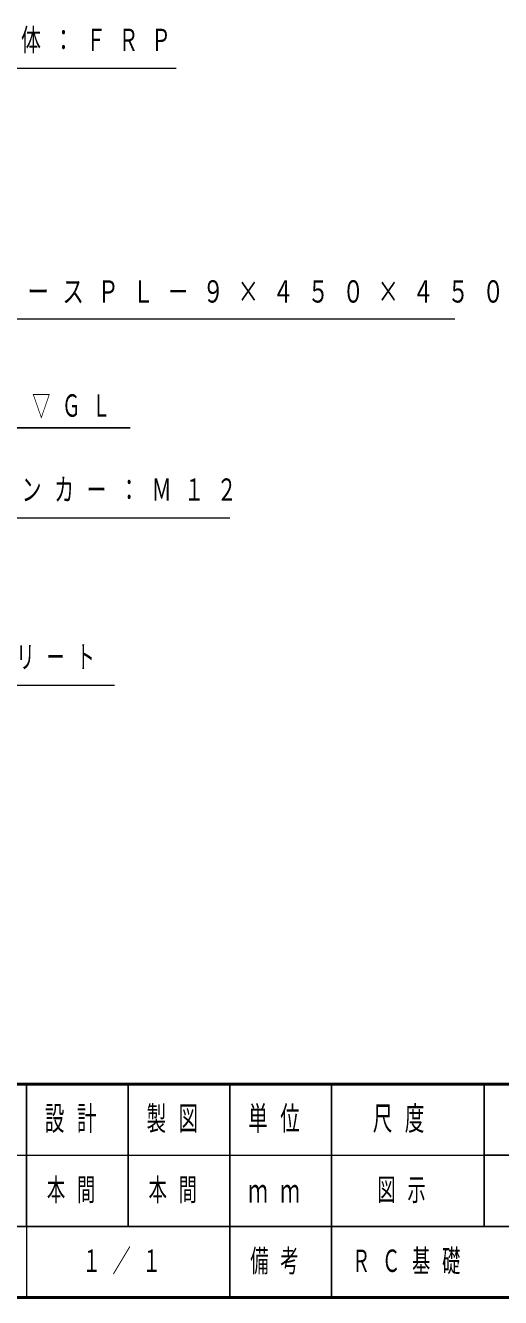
# Model space of a CAD drawing. Units: millimetres on the paper, scale 1:30. Extents: x -385 to 0, y 0 to 267.
# Drawn here: x -232.6 to -185.9, y 0 to 125.1 of the extents above; entities that cross this region are included whole.
import ezdxf

# ---------------------------------------------------------------- set-up
doc = ezdxf.new("R2010")
doc.units = ezdxf.units.MM
doc.layers.add('LY_1', color=7, linetype='Continuous', lineweight=25)
doc.layers.add('LY_2', color=7, linetype='Continuous', lineweight=13)
doc.layers.add('LY_3', color=7, linetype='Continuous')
doc.styles.add('ＭＳ ゴシック', font='')
doc.styles.get('ＭＳ ゴシック').set_extended_font_data('MS Gothic')

msp = doc.modelspace()

# ---------------------------------------------------------------- linework, layer by layer
at = {"layer": 'LY_1'}
msp.add_line((-335.8, 85.536), (-222.326, 85.536), dxfattribs=at)
at = {"layer": 'LY_1', "lineweight": 13}
for points in [[(-247.003, 111.312), (-237.375, 120.94), (-217.783, 120.94)], [(-270.78, 85.836), (-236.198, 96.274), (-190.375, 96.274)], [(-271.413, 84.977), (-248.719, 76.7), (-212.521, 76.7)], [(-263.28, 74.629), (-248.892, 60.241), (-223.844, 60.241)]]:
    msp.add_lwpolyline(points, dxfattribs=at)
at = {"layer": 'LY_2', "lineweight": 50}
for p, q in [((-385, 21), (0, 21)), ((-385, 0), (0, 0))]:
    msp.add_line(p, q, dxfattribs=at)
at = {"layer": 'LY_2', "color": 211, "lineweight": 25}
for p, q in [((-232.5, 21), (-232.5, 7)), ((-222.5, 21), (-222.5, 7)), ((-212.5, 21), (-212.5, 0)), ((-202.5, 21), (-202.5, 7)), ((-187.5, 21), (-187.5, 7)), ((-187.5, 14), (-70, 14)), ((-242.5, 7), (0, 7))]:
    msp.add_line(p, q, dxfattribs=at)
at = {"layer": 'LY_2'}
for p, q in [((-242.5, 14), (-187.5, 14)), ((-232.5, 7), (-232.5, 0))]:
    msp.add_line(p, q, dxfattribs=at)
at = {"layer": 'LY_2', "lineweight": 25}
msp.add_line((-202.5, 7), (-202.5, 0), dxfattribs=at)

# ---------------------------------------------------------------- texts
at = {"layer": 'LY_1', "char_height": 2.199, "attachment_point": 4, "style": 'ＭＳ ゴシック'}
for s, insert in [('\\T1.64;\\W0.65;本体：ＦＲＰ', (-236.238, 123.59)), ('\\T1.64;\\W0.7;ベースＰＬ－９×４５０×４５０', (-235.853, 98.924)), ('\\T1.64;\\W0.6;▽ＧＬ', (-231.949, 87.643)), ('\\T1.64;\\W0.65;あと施工アンカー：Ｍ１２', (-248.967, 79.35)), ('\\T1.64;\\W0.6;均しコンクリート', (-248.261, 62.891)), ('\\T1.64;\\W0.6;本間', (-230.5, 10.5)), ('\\T1.64;\\W0.6;本間', (-220.5, 10.5)), ('\\T1.64;\\W0.6;図示', (-198, 10.5)), ('\\T1.64;\\W0.6;図示', (-198, 10.5)), ('\\T1.64;\\W0.6;１／１', (-227, 3.5)), ('\\T1.64;\\W0.6;１／１', (-227, 3.5)), ('\\T1.64;\\W0.6;ＲＣ基礎', (-200.5, 3.5))]:
    msp.add_mtext(s, dxfattribs=dict(at, insert=insert))
at = {"layer": 'LY_2', "color": 4, "attachment_point": 4, "style": 'ＭＳ ゴシック'}
for s, insert, char_height in [('\\T1.64;\\W0.6;設計', (-230.7, 17.5), 2.346), ('\\T1.64;\\W0.6;製図', (-220.7, 17.5), 2.346), ('\\T1.64;\\W0.6;単位', (-210.7, 17.5), 2.346), ('\\T1.64;\\W0.6;尺度', (-198.45, 17.5), 2.346), ('\\T1.64;\\W0.6;ｍｍ', (-210.7, 10.5), 2.346), ('\\T1.64;\\W0.6;備考', (-210.5, 3.5), 2.199)]:
    msp.add_mtext(s, dxfattribs=dict(at, insert=insert, char_height=char_height))
at = {"layer": 'LY_3', "char_height": 2.199, "attachment_point": 4, "style": 'ＭＳ ゴシック'}
for s, insert in [('\\T1.64;\\W0.6;図示', (-198, 10.5)), ('\\T1.64;\\W0.6;１／１', (-227, 3.5))]:
    msp.add_mtext(s, dxfattribs=dict(at, insert=insert))

doc.saveas('drawing.dxf')
